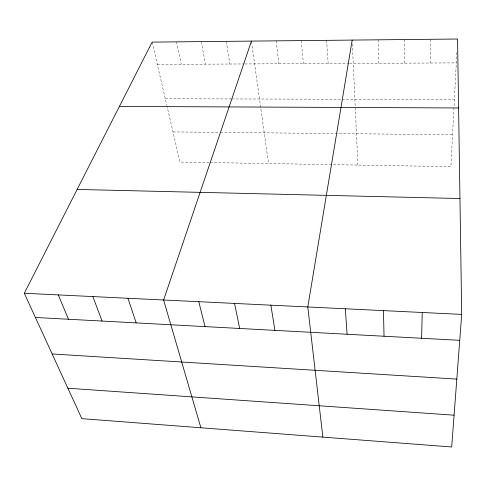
<?xml version="1.0" encoding="UTF-8"?>
<svg xmlns="http://www.w3.org/2000/svg" width="486" height="486" viewBox="0 0 486 486"><rect width="100%" height="100%" fill="white"/><g stroke="black" fill="none" stroke-linecap="round" stroke-linejoin="round"><path stroke-width="0.36" stroke-dasharray="2.43 1.82" d="M404.212 63.15L404.279 39.56M430.116 63.022L430.766 39.293M456.858 52.445L450.874 166.655L209.873 162.555M157.306 64.395L244.124 63.958M244.871 63.952L348.833 63.429M349.568 63.429L456.311 62.888M165.289 98.761L231.142 98.944M231.883 98.944L341.269 99.247M342.023 99.247L454.392 99.557M172.986 131.894L219.623 132.368M220.365 132.38L452.545 134.756M209.138 162.543L179.99 162.045L166.99 106.082M152.13 42.106L166.82 105.353M176.54 41.857L181.235 64.273M201.228 41.608L205.426 64.152M226.19 41.359L229.884 64.031M251.535 41.839L268.521 163.551M276.206 40.854L278.873 63.781M301.253 40.599L303.398 63.66M326.58 40.344L328.19 63.532M352.362 43.849L357.896 165.076M378.09 39.822L378.594 63.283"/><path stroke-width="0.73" d="M421.581 338.262L422.255 312.498M461.7 314.399L451.682 446.98L81.848 418.653L24.3 293.265L152.13 42.106L457.557 39.02L461.7 314.399L24.3 293.265M352.192 40.083L307.79 306.964L322.856 437.108M251.432 41.103L163.612 300.002L200.888 427.771M119.392 106.422L458.596 107.965M77.146 189.437L459.956 198.531M35.411 317.473L459.744 340.322M52.16 353.966L456.81 379.098M67.882 388.223L454.088 415.184M58.296 294.911L68.483 319.253M92.844 296.582L102.072 321.064M127.94 298.276L136.189 322.898M198.798 301.697L205.001 326.604M234.544 303.428L239.695 328.469M270.872 305.184L274.93 330.371M345.321 308.78L347.089 334.253M383.472 310.621L384.037 336.245"/></g></svg>
